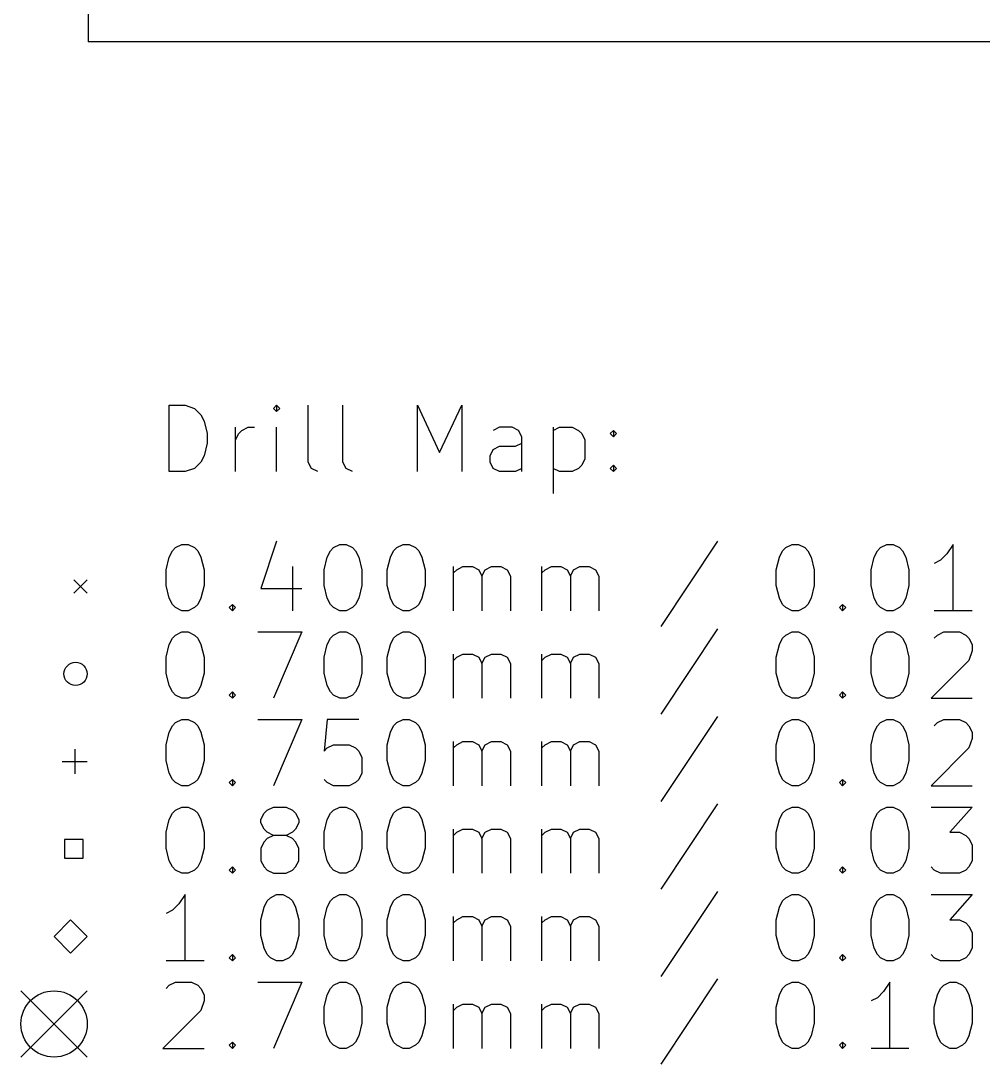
# Model space of a CAD drawing. Extents: x 98 to 216, y -166 to -40.
# Drawn here: x 97.97 to 126.99, y -165.84 to -134.37 of the extents above; entities that cross this region are included whole.
import ezdxf

# ---------------------------------------------------------------- set-up
doc = ezdxf.new("R2010")
doc.units = 0
doc.layers.add('BLACK', color=7, linetype='CONTINUOUS')

msp = doc.modelspace()

# ---------------------------------------------------------------- linework, layer by layer
at = {"layer": 'BLACK', "linetype": 'CONTINUOUS'}
for p, q in [((100, -40), (100, -135)), ((134, -135), (100, -135)), ((102.451, -147.96), (102.451, -145.96)), ((102.451, -145.96), (102.927, -145.96)), ((102.927, -145.96), (103.213, -146.055)), ((105.689, -145.96), (105.594, -146.055)), ((105.785, -146.055), (105.689, -145.96)), ((105.689, -145.96), (105.689, -146.15)), ((106.642, -147.674), (106.642, -145.96)), ((107.689, -147.674), (107.689, -145.96)), ((109.937, -147.96), (109.937, -145.96)), ((109.937, -145.96), (110.604, -147.388)), ((110.604, -147.388), (111.27, -145.96)), ((111.27, -145.96), (111.27, -147.96)), ((103.213, -146.055), (103.404, -146.245)), ((103.404, -146.245), (103.499, -146.436)), ((105.594, -146.055), (105.689, -146.15)), ((105.689, -146.15), (105.785, -146.055)), ((103.499, -146.436), (103.594, -146.817)), ((104.451, -147.96), (104.451, -146.626)), ((104.642, -146.722), (104.832, -146.626)), ((104.832, -146.626), (105.023, -146.626)), ((105.689, -147.96), (105.689, -146.626)), ((112.413, -146.626), (112.223, -146.722)), ((112.794, -146.626), (112.413, -146.626)), ((112.985, -146.722), (112.794, -146.626)), ((114.032, -146.626), (114.032, -148.626)), ((114.032, -146.722), (114.223, -146.626)), ((114.223, -146.626), (114.604, -146.626)), ((114.604, -146.626), (114.794, -146.722)), ((103.594, -146.817), (103.594, -147.103)), ((104.451, -147.007), (104.546, -146.817)), ((104.546, -146.817), (104.642, -146.722)), ((113.08, -146.912), (112.985, -146.722)), ((113.08, -147.96), (113.08, -146.912)), ((114.794, -146.722), (114.889, -146.817)), ((114.889, -146.817), (114.985, -147.007)), ((115.746, -146.817), (115.842, -146.722)), ((115.842, -146.912), (115.746, -146.817)), ((115.842, -146.722), (115.937, -146.817)), ((115.842, -146.722), (115.842, -146.912)), ((115.937, -146.817), (115.842, -146.912)), ((103.594, -147.103), (103.499, -147.484)), ((112.223, -147.293), (112.413, -147.198)), ((112.413, -147.198), (112.889, -147.198)), ((112.889, -147.198), (113.08, -147.103)), ((114.985, -147.007), (114.985, -147.579)), ((103.499, -147.484), (103.404, -147.674)), ((112.127, -147.484), (112.223, -147.293)), ((112.127, -147.674), (112.127, -147.484)), ((114.985, -147.579), (114.889, -147.769)), ((103.213, -147.865), (102.927, -147.96)), ((103.404, -147.674), (103.213, -147.865)), ((106.737, -147.865), (106.642, -147.674)), ((106.927, -147.96), (106.737, -147.865)), ((107.785, -147.865), (107.689, -147.674)), ((107.975, -147.96), (107.785, -147.865)), ((112.223, -147.865), (112.127, -147.674)), ((112.413, -147.96), (112.223, -147.865)), ((113.08, -147.865), (112.889, -147.96)), ((114.223, -147.96), (114.032, -147.865)), ((114.794, -147.865), (114.604, -147.96)), ((114.889, -147.769), (114.794, -147.865)), ((115.746, -147.865), (115.842, -147.769)), ((115.842, -147.96), (115.746, -147.865)), ((115.842, -147.769), (115.937, -147.865)), ((115.842, -147.769), (115.842, -147.96)), ((115.937, -147.865), (115.842, -147.96)), ((102.927, -147.96), (102.451, -147.96)), ((112.889, -147.96), (112.413, -147.96)), ((114.604, -147.96), (114.223, -147.96)), ((105.689, -150.065), (105.213, -151.493)), ((118.985, -150.065), (117.27, -152.636)), ((102.451, -150.541), (102.546, -150.35)), ((102.546, -150.35), (102.642, -150.255)), ((102.642, -150.255), (102.832, -150.16)), ((102.832, -150.16), (103.023, -150.16)), ((103.023, -150.16), (103.213, -150.255)), ((103.213, -150.255), (103.308, -150.35)), ((103.308, -150.35), (103.404, -150.541)), ((107.213, -150.541), (107.308, -150.35)), ((107.308, -150.35), (107.404, -150.255)), ((107.404, -150.255), (107.594, -150.16)), ((107.594, -150.16), (107.785, -150.16)), ((107.785, -150.16), (107.975, -150.255)), ((107.975, -150.255), (108.07, -150.35)), ((108.07, -150.35), (108.165, -150.541)), ((109.118, -150.541), (109.213, -150.35)), ((109.213, -150.35), (109.308, -150.255)), ((109.308, -150.255), (109.499, -150.16)), ((109.499, -150.16), (109.689, -150.16)), ((109.689, -150.16), (109.88, -150.255)), ((109.88, -150.255), (109.975, -150.35)), ((109.975, -150.35), (110.07, -150.541)), ((120.851, -150.541), (120.946, -150.35)), ((120.946, -150.35), (121.042, -150.255)), ((121.042, -150.255), (121.232, -150.16)), ((121.232, -150.16), (121.423, -150.16)), ((121.423, -150.16), (121.613, -150.255)), ((121.613, -150.255), (121.708, -150.35)), ((121.708, -150.35), (121.804, -150.541)), ((123.708, -150.541), (123.804, -150.35)), ((123.804, -150.35), (123.899, -150.255)), ((123.899, -150.255), (124.089, -150.16)), ((124.089, -150.16), (124.28, -150.16)), ((124.28, -150.16), (124.47, -150.255)), ((124.47, -150.255), (124.565, -150.35)), ((124.565, -150.35), (124.661, -150.541)), ((126.089, -150.16), (125.899, -150.445)), ((126.089, -152.16), (126.089, -150.16)), ((102.356, -150.922), (102.451, -150.541)), ((103.404, -150.541), (103.499, -150.922)), ((107.118, -150.922), (107.213, -150.541)), ((108.165, -150.541), (108.261, -150.922)), ((109.023, -150.922), (109.118, -150.541)), ((110.07, -150.541), (110.165, -150.922)), ((120.756, -150.922), (120.851, -150.541)), ((121.804, -150.541), (121.899, -150.922)), ((123.613, -150.922), (123.708, -150.541)), ((124.661, -150.541), (124.756, -150.922)), ((125.708, -150.636), (125.518, -150.731)), ((125.899, -150.445), (125.708, -150.636)), ((102.356, -151.398), (102.356, -150.922)), ((103.499, -150.922), (103.499, -151.398)), ((106.165, -150.826), (106.165, -152.16)), ((107.118, -151.398), (107.118, -150.922)), ((108.261, -150.922), (108.261, -151.398)), ((109.023, -151.398), (109.023, -150.922)), ((110.165, -150.922), (110.165, -151.398)), ((111.023, -152.16), (111.023, -150.826)), ((111.023, -151.017), (111.118, -150.922)), ((111.118, -150.922), (111.308, -150.826)), ((111.308, -150.826), (111.594, -150.826)), ((111.594, -150.826), (111.785, -150.922)), ((111.785, -150.922), (111.88, -151.112)), ((111.88, -151.112), (111.975, -150.922)), ((111.975, -150.922), (112.165, -150.826)), ((112.165, -150.826), (112.451, -150.826)), ((112.451, -150.826), (112.642, -150.922)), ((112.642, -150.922), (112.737, -151.112)), ((113.689, -152.16), (113.689, -150.826)), ((113.689, -151.017), (113.785, -150.922)), ((113.785, -150.922), (113.975, -150.826)), ((113.975, -150.826), (114.261, -150.826)), ((114.261, -150.826), (114.451, -150.922)), ((114.451, -150.922), (114.546, -151.112)), ((114.546, -151.112), (114.642, -150.922)), ((114.642, -150.922), (114.832, -150.826)), ((114.832, -150.826), (115.118, -150.826)), ((115.118, -150.826), (115.308, -150.922)), ((115.308, -150.922), (115.404, -151.112)), ((120.756, -151.398), (120.756, -150.922)), ((121.899, -150.922), (121.899, -151.398)), ((123.613, -151.398), (123.613, -150.922)), ((124.756, -150.922), (124.756, -151.398)), ((99.575, -151.225), (99.975, -151.625)), ((99.975, -151.225), (99.575, -151.625)), ((111.88, -151.112), (111.88, -152.16)), ((112.737, -151.112), (112.737, -152.16)), ((114.546, -151.112), (114.546, -152.16)), ((115.404, -151.112), (115.404, -152.16)), ((102.451, -151.779), (102.356, -151.398)), ((103.499, -151.398), (103.404, -151.779)), ((105.213, -151.493), (106.451, -151.493)), ((107.213, -151.779), (107.118, -151.398)), ((108.261, -151.398), (108.165, -151.779)), ((109.118, -151.779), (109.023, -151.398)), ((110.165, -151.398), (110.07, -151.779)), ((120.851, -151.779), (120.756, -151.398)), ((121.899, -151.398), (121.804, -151.779)), ((123.708, -151.779), (123.613, -151.398)), ((124.756, -151.398), (124.661, -151.779)), ((102.546, -151.969), (102.451, -151.779)), ((102.642, -152.065), (102.546, -151.969)), ((103.308, -151.969), (103.213, -152.065)), ((103.404, -151.779), (103.308, -151.969)), ((104.261, -152.065), (104.356, -151.969)), ((104.356, -151.969), (104.451, -152.065)), ((104.356, -151.969), (104.356, -152.16)), ((107.308, -151.969), (107.213, -151.779)), ((107.404, -152.065), (107.308, -151.969)), ((108.07, -151.969), (107.975, -152.065)), ((108.165, -151.779), (108.07, -151.969)), ((109.213, -151.969), (109.118, -151.779)), ((109.308, -152.065), (109.213, -151.969)), ((109.975, -151.969), (109.88, -152.065)), ((110.07, -151.779), (109.975, -151.969)), ((120.946, -151.969), (120.851, -151.779)), ((121.042, -152.065), (120.946, -151.969)), ((121.708, -151.969), (121.613, -152.065)), ((121.804, -151.779), (121.708, -151.969)), ((122.661, -152.065), (122.756, -151.969)), ((122.756, -151.969), (122.851, -152.065)), ((122.756, -151.969), (122.756, -152.16)), ((123.804, -151.969), (123.708, -151.779)), ((123.899, -152.065), (123.804, -151.969)), ((124.565, -151.969), (124.47, -152.065)), ((124.661, -151.779), (124.565, -151.969)), ((102.832, -152.16), (102.642, -152.065)), ((103.023, -152.16), (102.832, -152.16)), ((103.213, -152.065), (103.023, -152.16)), ((104.356, -152.16), (104.261, -152.065)), ((104.451, -152.065), (104.356, -152.16)), ((107.594, -152.16), (107.404, -152.065)), ((107.785, -152.16), (107.594, -152.16)), ((107.975, -152.065), (107.785, -152.16)), ((109.499, -152.16), (109.308, -152.065)), ((109.689, -152.16), (109.499, -152.16)), ((109.88, -152.065), (109.689, -152.16)), ((121.232, -152.16), (121.042, -152.065)), ((121.423, -152.16), (121.232, -152.16)), ((121.613, -152.065), (121.423, -152.16)), ((122.756, -152.16), (122.661, -152.065)), ((122.851, -152.065), (122.756, -152.16)), ((124.089, -152.16), (123.899, -152.065)), ((124.28, -152.16), (124.089, -152.16)), ((124.47, -152.065), (124.28, -152.16)), ((126.661, -152.16), (125.518, -152.16)), ((102.546, -152.99), (102.642, -152.895)), ((102.642, -152.895), (102.832, -152.8)), ((102.832, -152.8), (103.023, -152.8)), ((103.023, -152.8), (103.213, -152.895)), ((103.213, -152.895), (103.308, -152.99)), ((105.118, -152.8), (106.451, -152.8)), ((106.451, -152.8), (105.594, -154.8)), ((107.308, -152.99), (107.404, -152.895)), ((107.404, -152.895), (107.594, -152.8)), ((107.594, -152.8), (107.785, -152.8)), ((107.785, -152.8), (107.975, -152.895)), ((107.975, -152.895), (108.07, -152.99)), ((109.213, -152.99), (109.308, -152.895)), ((109.308, -152.895), (109.499, -152.8)), ((109.499, -152.8), (109.689, -152.8)), ((109.689, -152.8), (109.88, -152.895)), ((109.88, -152.895), (109.975, -152.99)), ((118.985, -152.705), (117.27, -155.276)), ((120.946, -152.99), (121.042, -152.895)), ((121.042, -152.895), (121.232, -152.8)), ((121.232, -152.8), (121.423, -152.8)), ((121.423, -152.8), (121.613, -152.895)), ((121.613, -152.895), (121.708, -152.99)), ((123.804, -152.99), (123.899, -152.895)), ((123.899, -152.895), (124.089, -152.8)), ((124.089, -152.8), (124.28, -152.8)), ((124.28, -152.8), (124.47, -152.895)), ((124.47, -152.895), (124.565, -152.99)), ((125.518, -152.99), (125.613, -152.895)), ((125.613, -152.895), (125.804, -152.8)), ((125.804, -152.8), (126.28, -152.8)), ((126.28, -152.8), (126.47, -152.895)), ((126.47, -152.895), (126.565, -152.99)), ((102.356, -153.562), (102.451, -153.181)), ((102.451, -153.181), (102.546, -152.99)), ((103.308, -152.99), (103.404, -153.181)), ((103.404, -153.181), (103.499, -153.562)), ((107.118, -153.562), (107.213, -153.181)), ((107.213, -153.181), (107.308, -152.99)), ((108.07, -152.99), (108.165, -153.181)), ((108.165, -153.181), (108.261, -153.562)), ((109.023, -153.562), (109.118, -153.181)), ((109.118, -153.181), (109.213, -152.99)), ((109.975, -152.99), (110.07, -153.181)), ((110.07, -153.181), (110.165, -153.562)), ((120.756, -153.562), (120.851, -153.181)), ((120.851, -153.181), (120.946, -152.99)), ((121.708, -152.99), (121.804, -153.181)), ((121.804, -153.181), (121.899, -153.562)), ((123.613, -153.562), (123.708, -153.181)), ((123.708, -153.181), (123.804, -152.99)), ((124.565, -152.99), (124.661, -153.181)), ((124.661, -153.181), (124.756, -153.562)), ((126.565, -152.99), (126.661, -153.181)), ((126.661, -153.181), (126.661, -153.371)), ((102.356, -154.038), (102.356, -153.562)), ((103.499, -153.562), (103.499, -154.038)), ((107.118, -154.038), (107.118, -153.562)), ((108.261, -153.562), (108.261, -154.038)), ((109.023, -154.038), (109.023, -153.562)), ((110.165, -153.562), (110.165, -154.038)), ((111.023, -154.8), (111.023, -153.466)), ((111.023, -153.657), (111.118, -153.562)), ((111.118, -153.562), (111.308, -153.466)), ((111.308, -153.466), (111.594, -153.466)), ((111.594, -153.466), (111.785, -153.562)), ((111.785, -153.562), (111.88, -153.752)), ((111.88, -153.752), (111.975, -153.562)), ((111.975, -153.562), (112.165, -153.466)), ((112.165, -153.466), (112.451, -153.466)), ((112.451, -153.466), (112.642, -153.562)), ((112.642, -153.562), (112.737, -153.752)), ((113.689, -154.8), (113.689, -153.466)), ((113.689, -153.657), (113.785, -153.562)), ((113.785, -153.562), (113.975, -153.466)), ((113.975, -153.466), (114.261, -153.466)), ((114.261, -153.466), (114.451, -153.562)), ((114.451, -153.562), (114.546, -153.752)), ((114.546, -153.752), (114.642, -153.562)), ((114.642, -153.562), (114.832, -153.466)), ((114.832, -153.466), (115.118, -153.466)), ((115.118, -153.466), (115.308, -153.562)), ((115.308, -153.562), (115.404, -153.752)), ((120.756, -154.038), (120.756, -153.562)), ((121.899, -153.562), (121.899, -154.038)), ((123.613, -154.038), (123.613, -153.562)), ((124.756, -153.562), (124.756, -154.038)), ((126.661, -153.371), (126.565, -153.657)), ((111.88, -153.752), (111.88, -154.8)), ((112.737, -153.752), (112.737, -154.8)), ((114.546, -153.752), (114.546, -154.8)), ((115.404, -153.752), (115.404, -154.8)), ((126.565, -153.657), (125.423, -154.8)), ((102.451, -154.419), (102.356, -154.038)), ((103.499, -154.038), (103.404, -154.419)), ((107.213, -154.419), (107.118, -154.038)), ((108.261, -154.038), (108.165, -154.419)), ((109.118, -154.419), (109.023, -154.038)), ((110.165, -154.038), (110.07, -154.419)), ((120.851, -154.419), (120.756, -154.038)), ((121.899, -154.038), (121.804, -154.419)), ((123.708, -154.419), (123.613, -154.038)), ((124.756, -154.038), (124.661, -154.419)), ((102.546, -154.609), (102.451, -154.419)), ((103.404, -154.419), (103.308, -154.609)), ((107.308, -154.609), (107.213, -154.419)), ((108.165, -154.419), (108.07, -154.609)), ((109.213, -154.609), (109.118, -154.419)), ((110.07, -154.419), (109.975, -154.609)), ((120.946, -154.609), (120.851, -154.419)), ((121.804, -154.419), (121.708, -154.609)), ((123.804, -154.609), (123.708, -154.419)), ((124.661, -154.419), (124.565, -154.609)), ((102.642, -154.705), (102.546, -154.609)), ((102.832, -154.8), (102.642, -154.705)), ((103.023, -154.8), (102.832, -154.8)), ((103.213, -154.705), (103.023, -154.8)), ((103.308, -154.609), (103.213, -154.705)), ((104.261, -154.705), (104.356, -154.609)), ((104.356, -154.8), (104.261, -154.705)), ((104.356, -154.609), (104.451, -154.705)), ((104.356, -154.609), (104.356, -154.8)), ((104.451, -154.705), (104.356, -154.8)), ((107.404, -154.705), (107.308, -154.609)), ((107.594, -154.8), (107.404, -154.705)), ((107.785, -154.8), (107.594, -154.8)), ((107.975, -154.705), (107.785, -154.8)), ((108.07, -154.609), (107.975, -154.705)), ((109.308, -154.705), (109.213, -154.609)), ((109.499, -154.8), (109.308, -154.705)), ((109.689, -154.8), (109.499, -154.8)), ((109.88, -154.705), (109.689, -154.8)), ((109.975, -154.609), (109.88, -154.705)), ((121.042, -154.705), (120.946, -154.609)), ((121.232, -154.8), (121.042, -154.705)), ((121.423, -154.8), (121.232, -154.8)), ((121.613, -154.705), (121.423, -154.8)), ((121.708, -154.609), (121.613, -154.705)), ((122.661, -154.705), (122.756, -154.609)), ((122.756, -154.8), (122.661, -154.705)), ((122.756, -154.609), (122.851, -154.705)), ((122.756, -154.609), (122.756, -154.8)), ((122.851, -154.705), (122.756, -154.8)), ((123.899, -154.705), (123.804, -154.609)), ((124.089, -154.8), (123.899, -154.705)), ((124.28, -154.8), (124.089, -154.8)), ((124.47, -154.705), (124.28, -154.8)), ((124.565, -154.609), (124.47, -154.705)), ((125.423, -154.8), (126.661, -154.8)), ((102.642, -155.535), (102.832, -155.44)), ((102.832, -155.44), (103.023, -155.44)), ((103.023, -155.44), (103.213, -155.535)), ((105.118, -155.44), (106.451, -155.44)), ((106.451, -155.44), (105.594, -157.44)), ((107.213, -155.44), (107.118, -156.392)), ((108.165, -155.44), (107.213, -155.44)), ((109.308, -155.535), (109.499, -155.44)), ((109.499, -155.44), (109.689, -155.44)), ((109.689, -155.44), (109.88, -155.535)), ((118.985, -155.345), (117.27, -157.916)), ((121.042, -155.535), (121.232, -155.44)), ((121.232, -155.44), (121.423, -155.44)), ((121.423, -155.44), (121.613, -155.535)), ((123.899, -155.535), (124.089, -155.44)), ((124.089, -155.44), (124.28, -155.44)), ((124.28, -155.44), (124.47, -155.535)), ((125.613, -155.535), (125.804, -155.44)), ((125.804, -155.44), (126.28, -155.44)), ((126.28, -155.44), (126.47, -155.535)), ((102.451, -155.821), (102.546, -155.63)), ((102.546, -155.63), (102.642, -155.535)), ((103.213, -155.535), (103.308, -155.63)), ((103.308, -155.63), (103.404, -155.821)), ((109.118, -155.821), (109.213, -155.63)), ((109.213, -155.63), (109.308, -155.535)), ((109.88, -155.535), (109.975, -155.63)), ((109.975, -155.63), (110.07, -155.821)), ((120.851, -155.821), (120.946, -155.63)), ((120.946, -155.63), (121.042, -155.535)), ((121.613, -155.535), (121.708, -155.63)), ((121.708, -155.63), (121.804, -155.821)), ((123.708, -155.821), (123.804, -155.63)), ((123.804, -155.63), (123.899, -155.535)), ((124.47, -155.535), (124.565, -155.63)), ((124.565, -155.63), (124.661, -155.821)), ((125.518, -155.63), (125.613, -155.535)), ((126.47, -155.535), (126.565, -155.63)), ((126.565, -155.63), (126.661, -155.821)), ((102.356, -156.202), (102.451, -155.821)), ((103.404, -155.821), (103.499, -156.202)), ((109.023, -156.202), (109.118, -155.821)), ((110.07, -155.821), (110.165, -156.202)), ((120.756, -156.202), (120.851, -155.821)), ((121.804, -155.821), (121.899, -156.202)), ((123.613, -156.202), (123.708, -155.821)), ((124.661, -155.821), (124.756, -156.202)), ((126.661, -156.011), (126.565, -156.297)), ((126.661, -155.821), (126.661, -156.011)), ((99.6, -156.33), (99.6, -157.08)), ((102.356, -156.678), (102.356, -156.202)), ((103.499, -156.202), (103.499, -156.678)), ((107.118, -156.392), (107.213, -156.297)), ((107.213, -156.297), (107.404, -156.202)), ((107.404, -156.202), (107.88, -156.202)), ((107.88, -156.202), (108.07, -156.297)), ((108.07, -156.297), (108.165, -156.392)), ((108.165, -156.392), (108.261, -156.583)), ((109.023, -156.678), (109.023, -156.202)), ((110.165, -156.202), (110.165, -156.678)), ((111.023, -157.44), (111.023, -156.106)), ((111.023, -156.297), (111.118, -156.202)), ((111.118, -156.202), (111.308, -156.106)), ((111.308, -156.106), (111.594, -156.106)), ((111.594, -156.106), (111.785, -156.202)), ((111.785, -156.202), (111.88, -156.392)), ((111.88, -156.392), (111.975, -156.202)), ((111.88, -156.392), (111.88, -157.44)), ((111.975, -156.202), (112.165, -156.106)), ((112.165, -156.106), (112.451, -156.106)), ((112.451, -156.106), (112.642, -156.202)), ((112.642, -156.202), (112.737, -156.392)), ((112.737, -156.392), (112.737, -157.44)), ((113.689, -157.44), (113.689, -156.106)), ((113.689, -156.297), (113.785, -156.202)), ((113.785, -156.202), (113.975, -156.106)), ((113.975, -156.106), (114.261, -156.106)), ((114.261, -156.106), (114.451, -156.202)), ((114.451, -156.202), (114.546, -156.392)), ((114.546, -156.392), (114.642, -156.202)), ((114.546, -156.392), (114.546, -157.44)), ((114.642, -156.202), (114.832, -156.106)), ((114.832, -156.106), (115.118, -156.106)), ((115.118, -156.106), (115.308, -156.202)), ((115.308, -156.202), (115.404, -156.392)), ((115.404, -156.392), (115.404, -157.44)), ((120.756, -156.678), (120.756, -156.202)), ((121.899, -156.202), (121.899, -156.678)), ((123.613, -156.678), (123.613, -156.202)), ((124.756, -156.202), (124.756, -156.678)), ((126.565, -156.297), (125.423, -157.44)), ((99.225, -156.705), (99.975, -156.705)), ((102.451, -157.059), (102.356, -156.678)), ((103.499, -156.678), (103.404, -157.059)), ((108.261, -156.583), (108.261, -157.059)), ((109.118, -157.059), (109.023, -156.678)), ((110.165, -156.678), (110.07, -157.059)), ((120.851, -157.059), (120.756, -156.678)), ((121.899, -156.678), (121.804, -157.059)), ((123.708, -157.059), (123.613, -156.678)), ((124.756, -156.678), (124.661, -157.059)), ((102.546, -157.249), (102.451, -157.059)), ((102.642, -157.345), (102.546, -157.249)), ((102.832, -157.44), (102.642, -157.345)), ((103.213, -157.345), (103.023, -157.44)), ((103.308, -157.249), (103.213, -157.345)), ((103.404, -157.059), (103.308, -157.249)), ((104.261, -157.345), (104.356, -157.249)), ((104.356, -157.44), (104.261, -157.345)), ((104.356, -157.249), (104.451, -157.345)), ((104.356, -157.249), (104.356, -157.44)), ((104.451, -157.345), (104.356, -157.44)), ((107.213, -157.345), (107.118, -157.249)), ((107.404, -157.44), (107.213, -157.345)), ((108.07, -157.345), (107.88, -157.44)), ((108.165, -157.249), (108.07, -157.345)), ((108.261, -157.059), (108.165, -157.249)), ((109.213, -157.249), (109.118, -157.059)), ((109.308, -157.345), (109.213, -157.249)), ((109.499, -157.44), (109.308, -157.345)), ((109.88, -157.345), (109.689, -157.44)), ((109.975, -157.249), (109.88, -157.345)), ((110.07, -157.059), (109.975, -157.249)), ((120.946, -157.249), (120.851, -157.059)), ((121.042, -157.345), (120.946, -157.249)), ((121.232, -157.44), (121.042, -157.345)), ((121.613, -157.345), (121.423, -157.44)), ((121.708, -157.249), (121.613, -157.345)), ((121.804, -157.059), (121.708, -157.249)), ((122.661, -157.345), (122.756, -157.249)), ((122.756, -157.44), (122.661, -157.345)), ((122.756, -157.249), (122.851, -157.345)), ((122.756, -157.249), (122.756, -157.44)), ((122.851, -157.345), (122.756, -157.44)), ((123.804, -157.249), (123.708, -157.059)), ((123.899, -157.345), (123.804, -157.249)), ((124.089, -157.44), (123.899, -157.345)), ((124.47, -157.345), (124.28, -157.44)), ((124.565, -157.249), (124.47, -157.345)), ((124.661, -157.059), (124.565, -157.249)), ((103.023, -157.44), (102.832, -157.44)), ((107.88, -157.44), (107.404, -157.44)), ((109.689, -157.44), (109.499, -157.44)), ((121.423, -157.44), (121.232, -157.44)), ((124.28, -157.44), (124.089, -157.44)), ((125.423, -157.44), (126.661, -157.44)), ((102.451, -158.461), (102.546, -158.27)), ((102.546, -158.27), (102.642, -158.175)), ((102.642, -158.175), (102.832, -158.08)), ((102.832, -158.08), (103.023, -158.08)), ((103.023, -158.08), (103.213, -158.175)), ((103.213, -158.175), (103.308, -158.27)), ((103.308, -158.27), (103.404, -158.461)), ((105.213, -158.461), (105.308, -158.27)), ((105.308, -158.27), (105.404, -158.175)), ((105.404, -158.175), (105.594, -158.08)), ((105.594, -158.08), (105.975, -158.08)), ((105.975, -158.08), (106.165, -158.175)), ((106.165, -158.175), (106.261, -158.27)), ((106.261, -158.27), (106.356, -158.461)), ((107.213, -158.461), (107.308, -158.27)), ((107.308, -158.27), (107.404, -158.175)), ((107.404, -158.175), (107.594, -158.08)), ((107.594, -158.08), (107.785, -158.08)), ((107.785, -158.08), (107.975, -158.175)), ((107.975, -158.175), (108.07, -158.27)), ((108.07, -158.27), (108.165, -158.461)), ((109.118, -158.461), (109.213, -158.27)), ((109.213, -158.27), (109.308, -158.175)), ((109.308, -158.175), (109.499, -158.08)), ((109.499, -158.08), (109.689, -158.08)), ((109.689, -158.08), (109.88, -158.175)), ((109.88, -158.175), (109.975, -158.27)), ((109.975, -158.27), (110.07, -158.461)), ((118.985, -157.985), (117.27, -160.556)), ((120.851, -158.461), (120.946, -158.27)), ((120.946, -158.27), (121.042, -158.175)), ((121.042, -158.175), (121.232, -158.08)), ((121.232, -158.08), (121.423, -158.08)), ((121.423, -158.08), (121.613, -158.175)), ((121.613, -158.175), (121.708, -158.27)), ((121.708, -158.27), (121.804, -158.461)), ((123.708, -158.461), (123.804, -158.27)), ((123.804, -158.27), (123.899, -158.175)), ((123.899, -158.175), (124.089, -158.08)), ((124.089, -158.08), (124.28, -158.08)), ((124.28, -158.08), (124.47, -158.175)), ((124.47, -158.175), (124.565, -158.27)), ((124.565, -158.27), (124.661, -158.461)), ((125.423, -158.08), (126.661, -158.08)), ((126.661, -158.08), (125.994, -158.842)), ((102.356, -158.842), (102.451, -158.461)), ((103.404, -158.461), (103.499, -158.842)), ((105.213, -158.556), (105.213, -158.461)), ((105.308, -158.746), (105.213, -158.556)), ((106.356, -158.556), (106.261, -158.746)), ((106.356, -158.461), (106.356, -158.556)), ((107.118, -158.842), (107.213, -158.461)), ((108.165, -158.461), (108.261, -158.842)), ((109.023, -158.842), (109.118, -158.461)), ((110.07, -158.461), (110.165, -158.842)), ((120.756, -158.842), (120.851, -158.461)), ((121.804, -158.461), (121.899, -158.842)), ((123.613, -158.842), (123.708, -158.461)), ((124.661, -158.461), (124.756, -158.842)), ((102.356, -159.318), (102.356, -158.842)), ((103.499, -158.842), (103.499, -159.318)), ((105.404, -158.842), (105.308, -158.746)), ((105.594, -158.937), (105.404, -158.842)), ((106.165, -158.842), (105.975, -158.937)), ((106.261, -158.746), (106.165, -158.842)), ((107.118, -159.318), (107.118, -158.842)), ((108.261, -158.842), (108.261, -159.318)), ((109.023, -159.318), (109.023, -158.842)), ((110.165, -158.842), (110.165, -159.318)), ((111.023, -160.08), (111.023, -158.746)), ((111.023, -158.937), (111.118, -158.842)), ((111.118, -158.842), (111.308, -158.746)), ((111.308, -158.746), (111.594, -158.746)), ((111.594, -158.746), (111.785, -158.842)), ((111.785, -158.842), (111.88, -159.032)), ((111.88, -159.032), (111.975, -158.842)), ((111.975, -158.842), (112.165, -158.746)), ((112.165, -158.746), (112.451, -158.746)), ((112.451, -158.746), (112.642, -158.842)), ((112.642, -158.842), (112.737, -159.032)), ((113.689, -160.08), (113.689, -158.746)), ((113.689, -158.937), (113.785, -158.842)), ((113.785, -158.842), (113.975, -158.746)), ((113.975, -158.746), (114.261, -158.746)), ((114.261, -158.746), (114.451, -158.842)), ((114.451, -158.842), (114.546, -159.032)), ((114.546, -159.032), (114.642, -158.842)), ((114.642, -158.842), (114.832, -158.746)), ((114.832, -158.746), (115.118, -158.746)), ((115.118, -158.746), (115.308, -158.842)), ((115.308, -158.842), (115.404, -159.032)), ((120.756, -159.318), (120.756, -158.842)), ((121.899, -158.842), (121.899, -159.318)), ((123.613, -159.318), (123.613, -158.842)), ((124.756, -158.842), (124.756, -159.318)), ((125.994, -158.842), (126.28, -158.842)), ((126.28, -158.842), (126.47, -158.937)), ((99.8578, -159.062), (99.2922, -159.062)), ((99.2922, -159.062), (99.2922, -159.628)), ((99.8578, -159.628), (99.8578, -159.062)), ((105.308, -159.127), (105.213, -159.318)), ((105.404, -159.032), (105.308, -159.127)), ((105.594, -158.937), (105.404, -159.032)), ((105.975, -158.937), (105.594, -158.937)), ((106.165, -159.032), (105.975, -158.937)), ((106.261, -159.127), (106.165, -159.032)), ((106.356, -159.318), (106.261, -159.127)), ((111.88, -159.032), (111.88, -160.08)), ((112.737, -159.032), (112.737, -160.08)), ((114.546, -159.032), (114.546, -160.08)), ((115.404, -159.032), (115.404, -160.08)), ((126.47, -158.937), (126.565, -159.032)), ((126.565, -159.032), (126.661, -159.223)), ((126.661, -159.223), (126.661, -159.699)), ((102.451, -159.699), (102.356, -159.318)), ((103.499, -159.318), (103.404, -159.699)), ((105.213, -159.318), (105.213, -159.699)), ((106.356, -159.699), (106.356, -159.318)), ((107.213, -159.699), (107.118, -159.318)), ((108.261, -159.318), (108.165, -159.699)), ((109.118, -159.699), (109.023, -159.318)), ((110.165, -159.318), (110.07, -159.699)), ((120.851, -159.699), (120.756, -159.318)), ((121.899, -159.318), (121.804, -159.699)), ((123.708, -159.699), (123.613, -159.318)), ((124.756, -159.318), (124.661, -159.699)), ((99.2922, -159.628), (99.8578, -159.628)), ((102.546, -159.889), (102.451, -159.699)), ((103.404, -159.699), (103.308, -159.889)), ((105.213, -159.699), (105.308, -159.889)), ((106.261, -159.889), (106.356, -159.699)), ((107.308, -159.889), (107.213, -159.699)), ((108.165, -159.699), (108.07, -159.889)), ((109.213, -159.889), (109.118, -159.699)), ((110.07, -159.699), (109.975, -159.889)), ((120.946, -159.889), (120.851, -159.699)), ((121.804, -159.699), (121.708, -159.889)), ((123.804, -159.889), (123.708, -159.699)), ((124.661, -159.699), (124.565, -159.889)), ((126.661, -159.699), (126.565, -159.889)), ((102.642, -159.985), (102.546, -159.889)), ((102.832, -160.08), (102.642, -159.985)), ((103.023, -160.08), (102.832, -160.08)), ((103.213, -159.985), (103.023, -160.08)), ((103.308, -159.889), (103.213, -159.985)), ((104.261, -159.985), (104.356, -159.889)), ((104.356, -160.08), (104.261, -159.985)), ((104.356, -159.889), (104.451, -159.985)), ((104.356, -159.889), (104.356, -160.08)), ((104.451, -159.985), (104.356, -160.08)), ((105.308, -159.889), (105.404, -159.985)), ((105.404, -159.985), (105.594, -160.08)), ((105.594, -160.08), (105.975, -160.08)), ((105.975, -160.08), (106.165, -159.985)), ((106.165, -159.985), (106.261, -159.889)), ((107.404, -159.985), (107.308, -159.889)), ((107.594, -160.08), (107.404, -159.985)), ((107.785, -160.08), (107.594, -160.08)), ((107.975, -159.985), (107.785, -160.08)), ((108.07, -159.889), (107.975, -159.985)), ((109.308, -159.985), (109.213, -159.889)), ((109.499, -160.08), (109.308, -159.985)), ((109.689, -160.08), (109.499, -160.08)), ((109.88, -159.985), (109.689, -160.08)), ((109.975, -159.889), (109.88, -159.985)), ((121.042, -159.985), (120.946, -159.889)), ((121.232, -160.08), (121.042, -159.985)), ((121.423, -160.08), (121.232, -160.08)), ((121.613, -159.985), (121.423, -160.08)), ((121.708, -159.889), (121.613, -159.985)), ((122.661, -159.985), (122.756, -159.889)), ((122.756, -160.08), (122.661, -159.985)), ((122.756, -159.889), (122.851, -159.985)), ((122.756, -159.889), (122.756, -160.08)), ((122.851, -159.985), (122.756, -160.08)), ((123.899, -159.985), (123.804, -159.889)), ((124.089, -160.08), (123.899, -159.985)), ((124.28, -160.08), (124.089, -160.08)), ((124.47, -159.985), (124.28, -160.08)), ((124.565, -159.889), (124.47, -159.985)), ((125.518, -159.985), (125.423, -159.889)), ((125.708, -160.08), (125.518, -159.985)), ((126.28, -160.08), (125.708, -160.08)), ((126.47, -159.985), (126.28, -160.08)), ((126.565, -159.889), (126.47, -159.985)), ((102.927, -160.72), (102.737, -161.005)), ((102.927, -162.72), (102.927, -160.72)), ((105.499, -160.815), (105.689, -160.72)), ((105.689, -160.72), (105.88, -160.72)), ((105.88, -160.72), (106.07, -160.815)), ((107.404, -160.815), (107.594, -160.72)), ((107.594, -160.72), (107.785, -160.72)), ((107.785, -160.72), (107.975, -160.815)), ((109.308, -160.815), (109.499, -160.72)), ((109.499, -160.72), (109.689, -160.72)), ((109.689, -160.72), (109.88, -160.815)), ((118.985, -160.625), (117.27, -163.196)), ((121.042, -160.815), (121.232, -160.72)), ((121.232, -160.72), (121.423, -160.72)), ((121.423, -160.72), (121.613, -160.815)), ((123.899, -160.815), (124.089, -160.72)), ((124.089, -160.72), (124.28, -160.72)), ((124.28, -160.72), (124.47, -160.815)), ((125.423, -160.72), (126.661, -160.72)), ((126.661, -160.72), (125.994, -161.482)), ((102.737, -161.005), (102.546, -161.196)), ((105.213, -161.482), (105.308, -161.101)), ((105.308, -161.101), (105.404, -160.91)), ((105.404, -160.91), (105.499, -160.815)), ((106.07, -160.815), (106.165, -160.91)), ((106.165, -160.91), (106.261, -161.101)), ((106.261, -161.101), (106.356, -161.482)), ((107.118, -161.482), (107.213, -161.101)), ((107.213, -161.101), (107.308, -160.91)), ((107.308, -160.91), (107.404, -160.815)), ((107.975, -160.815), (108.07, -160.91)), ((108.07, -160.91), (108.165, -161.101)), ((108.165, -161.101), (108.261, -161.482)), ((109.023, -161.482), (109.118, -161.101)), ((109.118, -161.101), (109.213, -160.91)), ((109.213, -160.91), (109.308, -160.815)), ((109.88, -160.815), (109.975, -160.91)), ((109.975, -160.91), (110.07, -161.101)), ((110.07, -161.101), (110.165, -161.482)), ((120.756, -161.482), (120.851, -161.101)), ((120.851, -161.101), (120.946, -160.91)), ((120.946, -160.91), (121.042, -160.815)), ((121.613, -160.815), (121.708, -160.91)), ((121.708, -160.91), (121.804, -161.101)), ((121.804, -161.101), (121.899, -161.482)), ((123.613, -161.482), (123.708, -161.101)), ((123.708, -161.101), (123.804, -160.91)), ((123.804, -160.91), (123.899, -160.815)), ((124.47, -160.815), (124.565, -160.91)), ((124.565, -160.91), (124.661, -161.101)), ((124.661, -161.101), (124.756, -161.482)), ((102.546, -161.196), (102.356, -161.291)), ((111.023, -162.72), (111.023, -161.386)), ((111.118, -161.482), (111.308, -161.386)), ((111.308, -161.386), (111.594, -161.386)), ((111.594, -161.386), (111.785, -161.482)), ((111.975, -161.482), (112.165, -161.386)), ((112.165, -161.386), (112.451, -161.386)), ((112.451, -161.386), (112.642, -161.482)), ((113.689, -162.72), (113.689, -161.386)), ((113.785, -161.482), (113.975, -161.386)), ((113.975, -161.386), (114.261, -161.386)), ((114.261, -161.386), (114.451, -161.482)), ((114.642, -161.482), (114.832, -161.386)), ((114.832, -161.386), (115.118, -161.386)), ((115.118, -161.386), (115.308, -161.482)), ((99.475, -161.485), (98.975, -161.985)), ((99.975, -161.985), (99.475, -161.485)), ((105.213, -161.958), (105.213, -161.482)), ((106.356, -161.482), (106.356, -161.958)), ((107.118, -161.958), (107.118, -161.482)), ((108.261, -161.482), (108.261, -161.958)), ((109.023, -161.958), (109.023, -161.482)), ((110.165, -161.482), (110.165, -161.958)), ((111.023, -161.577), (111.118, -161.482)), ((111.785, -161.482), (111.88, -161.672)), ((111.88, -161.672), (111.975, -161.482)), ((111.88, -161.672), (111.88, -162.72)), ((112.642, -161.482), (112.737, -161.672)), ((112.737, -161.672), (112.737, -162.72)), ((113.689, -161.577), (113.785, -161.482)), ((114.451, -161.482), (114.546, -161.672)), ((114.546, -161.672), (114.642, -161.482)), ((114.546, -161.672), (114.546, -162.72)), ((115.308, -161.482), (115.404, -161.672)), ((115.404, -161.672), (115.404, -162.72)), ((120.756, -161.958), (120.756, -161.482)), ((121.899, -161.482), (121.899, -161.958)), ((123.613, -161.958), (123.613, -161.482)), ((124.756, -161.482), (124.756, -161.958)), ((125.994, -161.482), (126.28, -161.482)), ((126.28, -161.482), (126.47, -161.577)), ((126.47, -161.577), (126.565, -161.672)), ((126.565, -161.672), (126.661, -161.863)), ((98.975, -161.985), (99.475, -162.485)), ((99.475, -162.485), (99.975, -161.985)), ((105.308, -162.339), (105.213, -161.958)), ((106.356, -161.958), (106.261, -162.339)), ((107.213, -162.339), (107.118, -161.958)), ((108.261, -161.958), (108.165, -162.339)), ((109.118, -162.339), (109.023, -161.958)), ((110.165, -161.958), (110.07, -162.339)), ((120.851, -162.339), (120.756, -161.958)), ((121.899, -161.958), (121.804, -162.339)), ((123.708, -162.339), (123.613, -161.958)), ((124.756, -161.958), (124.661, -162.339)), ((126.661, -161.863), (126.661, -162.339)), ((105.404, -162.529), (105.308, -162.339)), ((106.261, -162.339), (106.165, -162.529)), ((107.308, -162.529), (107.213, -162.339)), ((108.165, -162.339), (108.07, -162.529)), ((109.213, -162.529), (109.118, -162.339)), ((110.07, -162.339), (109.975, -162.529)), ((120.946, -162.529), (120.851, -162.339)), ((121.804, -162.339), (121.708, -162.529)), ((123.804, -162.529), (123.708, -162.339)), ((124.661, -162.339), (124.565, -162.529)), ((126.661, -162.339), (126.565, -162.529)), ((104.261, -162.625), (104.356, -162.529)), ((104.356, -162.72), (104.261, -162.625)), ((104.356, -162.529), (104.451, -162.625)), ((104.356, -162.529), (104.356, -162.72)), ((104.451, -162.625), (104.356, -162.72)), ((105.499, -162.625), (105.404, -162.529)), ((105.689, -162.72), (105.499, -162.625)), ((106.07, -162.625), (105.88, -162.72)), ((106.165, -162.529), (106.07, -162.625)), ((107.404, -162.625), (107.308, -162.529)), ((107.594, -162.72), (107.404, -162.625)), ((107.975, -162.625), (107.785, -162.72)), ((108.07, -162.529), (107.975, -162.625)), ((109.308, -162.625), (109.213, -162.529)), ((109.499, -162.72), (109.308, -162.625)), ((109.88, -162.625), (109.689, -162.72)), ((109.975, -162.529), (109.88, -162.625)), ((121.042, -162.625), (120.946, -162.529)), ((121.232, -162.72), (121.042, -162.625)), ((121.613, -162.625), (121.423, -162.72)), ((121.708, -162.529), (121.613, -162.625)), ((122.661, -162.625), (122.756, -162.529)), ((122.756, -162.72), (122.661, -162.625)), ((122.756, -162.529), (122.851, -162.625)), ((122.756, -162.529), (122.756, -162.72)), ((122.851, -162.625), (122.756, -162.72)), ((123.899, -162.625), (123.804, -162.529)), ((124.089, -162.72), (123.899, -162.625)), ((124.47, -162.625), (124.28, -162.72)), ((124.565, -162.529), (124.47, -162.625)), ((125.518, -162.625), (125.423, -162.529)), ((125.708, -162.72), (125.518, -162.625)), ((126.47, -162.625), (126.28, -162.72)), ((126.565, -162.529), (126.47, -162.625)), ((103.499, -162.72), (102.356, -162.72)), ((105.88, -162.72), (105.689, -162.72)), ((107.785, -162.72), (107.594, -162.72)), ((109.689, -162.72), (109.499, -162.72)), ((121.423, -162.72), (121.232, -162.72)), ((124.28, -162.72), (124.089, -162.72)), ((126.28, -162.72), (125.708, -162.72)), ((118.985, -163.265), (117.27, -165.836)), ((97.975, -163.625), (99.975, -165.625)), ((99.975, -163.625), (97.975, -165.625)), ((102.356, -163.55), (102.451, -163.455)), ((102.451, -163.455), (102.642, -163.36)), ((102.642, -163.36), (103.118, -163.36)), ((103.118, -163.36), (103.308, -163.455)), ((103.308, -163.455), (103.404, -163.55)), ((103.404, -163.55), (103.499, -163.741)), ((105.118, -163.36), (106.451, -163.36)), ((106.451, -163.36), (105.594, -165.36)), ((107.213, -163.741), (107.308, -163.55)), ((107.308, -163.55), (107.404, -163.455)), ((107.404, -163.455), (107.594, -163.36)), ((107.594, -163.36), (107.785, -163.36)), ((107.785, -163.36), (107.975, -163.455)), ((107.975, -163.455), (108.07, -163.55)), ((108.07, -163.55), (108.165, -163.741)), ((109.118, -163.741), (109.213, -163.55)), ((109.213, -163.55), (109.308, -163.455)), ((109.308, -163.455), (109.499, -163.36)), ((109.499, -163.36), (109.689, -163.36)), ((109.689, -163.36), (109.88, -163.455)), ((109.88, -163.455), (109.975, -163.55)), ((109.975, -163.55), (110.07, -163.741)), ((120.851, -163.741), (120.946, -163.55)), ((120.946, -163.55), (121.042, -163.455)), ((121.042, -163.455), (121.232, -163.36)), ((121.232, -163.36), (121.423, -163.36)), ((121.423, -163.36), (121.613, -163.455)), ((121.613, -163.455), (121.708, -163.55)), ((121.708, -163.55), (121.804, -163.741)), ((123.994, -163.645), (123.804, -163.836)), ((124.185, -163.36), (123.994, -163.645)), ((124.185, -165.36), (124.185, -163.36)), ((125.613, -163.741), (125.708, -163.55)), ((125.708, -163.55), (125.804, -163.455)), ((125.804, -163.455), (125.994, -163.36)), ((125.994, -163.36), (126.185, -163.36)), ((126.185, -163.36), (126.375, -163.455)), ((126.375, -163.455), (126.47, -163.55)), ((126.47, -163.55), (126.565, -163.741)), ((103.499, -163.931), (103.404, -164.217)), ((103.499, -163.741), (103.499, -163.931)), ((107.118, -164.122), (107.213, -163.741)), ((108.165, -163.741), (108.261, -164.122)), ((109.023, -164.122), (109.118, -163.741)), ((110.07, -163.741), (110.165, -164.122)), ((120.756, -164.122), (120.851, -163.741)), ((121.804, -163.741), (121.899, -164.122)), ((123.804, -163.836), (123.613, -163.931)), ((125.518, -164.122), (125.613, -163.741)), ((126.565, -163.741), (126.661, -164.122)), ((103.404, -164.217), (102.261, -165.36)), ((107.118, -164.598), (107.118, -164.122)), ((108.261, -164.122), (108.261, -164.598)), ((109.023, -164.598), (109.023, -164.122)), ((110.165, -164.122), (110.165, -164.598)), ((111.023, -165.36), (111.023, -164.026)), ((111.023, -164.217), (111.118, -164.122)), ((111.118, -164.122), (111.308, -164.026)), ((111.308, -164.026), (111.594, -164.026)), ((111.594, -164.026), (111.785, -164.122)), ((111.785, -164.122), (111.88, -164.312)), ((111.88, -164.312), (111.975, -164.122)), ((111.975, -164.122), (112.165, -164.026)), ((112.165, -164.026), (112.451, -164.026)), ((112.451, -164.026), (112.642, -164.122)), ((112.642, -164.122), (112.737, -164.312)), ((113.689, -165.36), (113.689, -164.026)), ((113.689, -164.217), (113.785, -164.122)), ((113.785, -164.122), (113.975, -164.026)), ((113.975, -164.026), (114.261, -164.026)), ((114.261, -164.026), (114.451, -164.122)), ((114.451, -164.122), (114.546, -164.312)), ((114.546, -164.312), (114.642, -164.122)), ((114.642, -164.122), (114.832, -164.026)), ((114.832, -164.026), (115.118, -164.026)), ((115.118, -164.026), (115.308, -164.122)), ((115.308, -164.122), (115.404, -164.312)), ((120.756, -164.598), (120.756, -164.122)), ((121.899, -164.122), (121.899, -164.598)), ((125.518, -164.598), (125.518, -164.122)), ((126.661, -164.122), (126.661, -164.598)), ((111.88, -164.312), (111.88, -165.36)), ((112.737, -164.312), (112.737, -165.36)), ((114.546, -164.312), (114.546, -165.36)), ((115.404, -164.312), (115.404, -165.36)), ((107.213, -164.979), (107.118, -164.598)), ((108.261, -164.598), (108.165, -164.979)), ((109.118, -164.979), (109.023, -164.598)), ((110.165, -164.598), (110.07, -164.979)), ((120.851, -164.979), (120.756, -164.598)), ((121.899, -164.598), (121.804, -164.979)), ((125.613, -164.979), (125.518, -164.598)), ((126.661, -164.598), (126.565, -164.979)), ((104.261, -165.265), (104.356, -165.169)), ((104.356, -165.169), (104.451, -165.265)), ((104.356, -165.169), (104.356, -165.36)), ((107.308, -165.169), (107.213, -164.979)), ((107.404, -165.265), (107.308, -165.169)), ((108.07, -165.169), (107.975, -165.265)), ((108.165, -164.979), (108.07, -165.169)), ((109.213, -165.169), (109.118, -164.979)), ((109.308, -165.265), (109.213, -165.169)), ((109.975, -165.169), (109.88, -165.265)), ((110.07, -164.979), (109.975, -165.169)), ((120.946, -165.169), (120.851, -164.979)), ((121.042, -165.265), (120.946, -165.169)), ((121.708, -165.169), (121.613, -165.265)), ((121.804, -164.979), (121.708, -165.169)), ((122.661, -165.265), (122.756, -165.169)), ((122.756, -165.169), (122.851, -165.265)), ((122.756, -165.169), (122.756, -165.36)), ((125.708, -165.169), (125.613, -164.979)), ((125.804, -165.265), (125.708, -165.169)), ((126.47, -165.169), (126.375, -165.265)), ((126.565, -164.979), (126.47, -165.169)), ((102.261, -165.36), (103.499, -165.36)), ((104.356, -165.36), (104.261, -165.265)), ((104.451, -165.265), (104.356, -165.36)), ((107.594, -165.36), (107.404, -165.265)), ((107.785, -165.36), (107.594, -165.36)), ((107.975, -165.265), (107.785, -165.36)), ((109.499, -165.36), (109.308, -165.265)), ((109.689, -165.36), (109.499, -165.36)), ((109.88, -165.265), (109.689, -165.36)), ((121.232, -165.36), (121.042, -165.265)), ((121.423, -165.36), (121.232, -165.36)), ((121.613, -165.265), (121.423, -165.36)), ((122.756, -165.36), (122.661, -165.265)), ((122.851, -165.265), (122.756, -165.36)), ((124.756, -165.36), (123.613, -165.36)), ((125.994, -165.36), (125.804, -165.265)), ((126.185, -165.36), (125.994, -165.36)), ((126.375, -165.265), (126.185, -165.36))]:
    msp.add_line(p, q, dxfattribs=at)
at = {"layer": 'BLACK'}
for centre, radius in [((99.625, -154.065), 0.35), ((98.975, -164.625), 1)]:
    msp.add_circle(centre, radius, dxfattribs=at)

doc.saveas('drawing.dxf')
